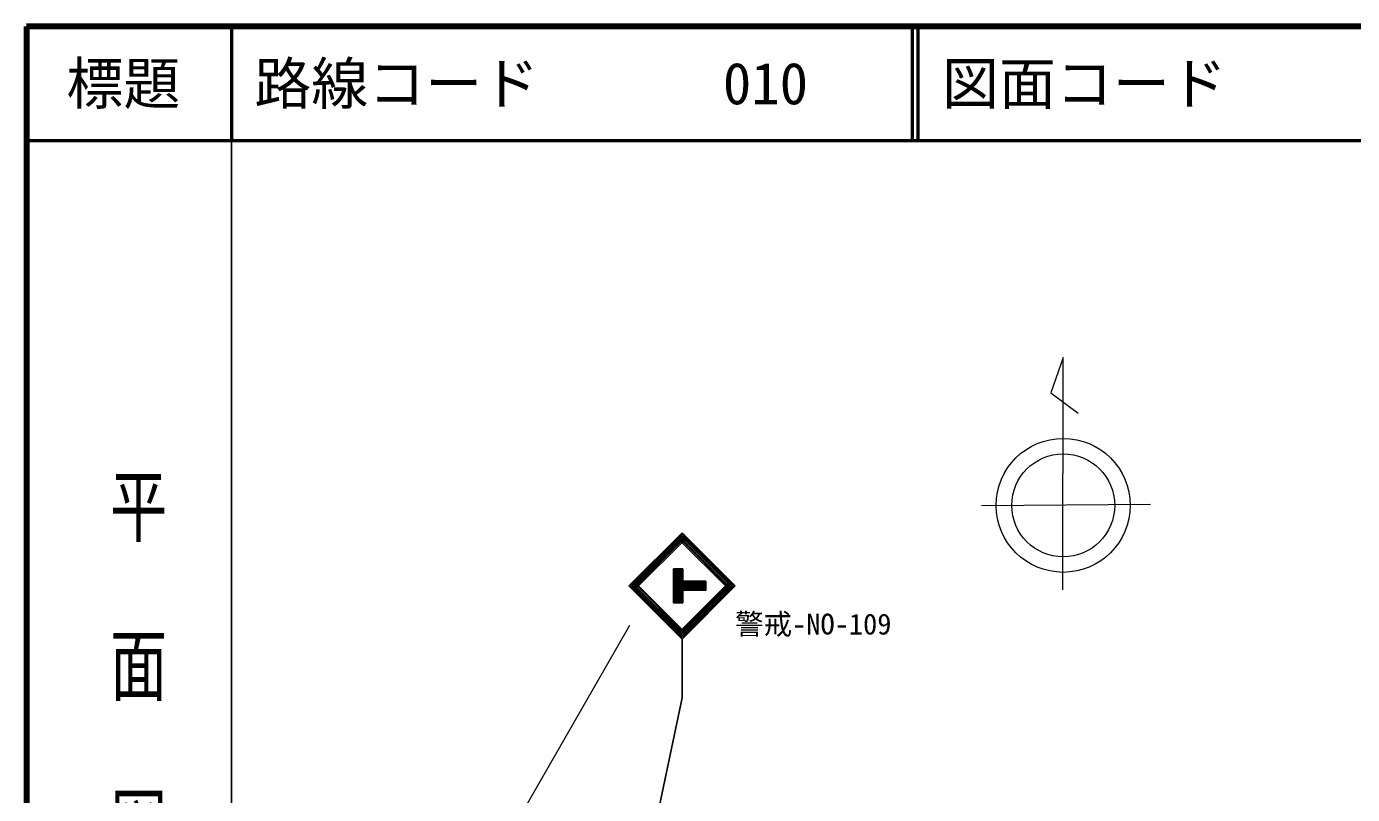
# Model space of a CAD drawing. Units: millimetres, scale not verified. Extents: x 40000 to 680000, y 20000 to 380000.
# Drawn here: x 40000 to 156423, y 312536 to 380000 of the extents above; entities that cross this region are included whole.
import ezdxf
from ezdxf.enums import TextEntityAlignment as Align

# ---------------------------------------------------------------- set-up
doc = ezdxf.new("R2010")
doc.units = ezdxf.units.MM
doc.header["$LTSCALE"] = 1000
doc.linetypes.add('CHAIN', pattern=[18.5, 12, -1.5, 3.5, -1.5])
for name, color, linetype, lineweight in [('M-BMK-SRVR', 3, 'Continuous', 13), ('M-STR-STRC', 7, 'Continuous', 25), ('M-TTL', 2, 'Continuous', 140), ('M-TTL-BAND', 7, 'Continuous', 25), ('M-TTL-LINE', 7, 'Continuous', 50), ('M-TTL-TXT', 7, 'CHAIN', 18)]:
    doc.layers.add(name, color=color, linetype=linetype, lineweight=lineweight)
doc.styles.add('@ＭＳ ゴシック', font='')
doc.styles.add('ＭＳ ゴシック', font='')
doc.styles.get('@ＭＳ ゴシック').set_extended_font_data('@MS Gothic')
doc.styles.get('ＭＳ ゴシック').set_extended_font_data('MS Gothic')

msp = doc.modelspace()

# ---------------------------------------------------------------- linework, layer by layer
at = {"layer": 'M-BMK-SRVR'}
for p, q in [((131008, 350924), (129946, 347807)), ((130995, 330522), (131008, 350924)), ((129946, 347807), (132326, 346047)), ((123846, 337924), (138689, 338031)), ((80308, 305329), (92979, 327407))]:
    msp.add_line(p, q, dxfattribs=at)
for radius in [5885, 4520]:
    msp.add_circle((131026, 337936), radius, dxfattribs=at)
at = {"layer": 'M-STR-STRC'}
for p, q in [((92891, 330859), (97558, 335526)), ((93032, 330859), (97558, 335384)), ((102225, 330859), (97558, 335526)), ((102083, 330859), (97558, 335384)), ((93174, 330859), (97558, 335243)), ((93315, 330859), (97558, 335101)), ((93386, 330788), (97629, 335031)), ((93457, 330717), (97699, 334960)), ((93527, 330647), (97770, 334889)), ((101588, 330647), (97346, 334889)), ((101659, 330717), (97416, 334960)), ((101730, 330788), (97487, 335031)), ((101942, 330859), (97558, 335243)), ((101801, 330859), (97558, 335101)), ((96815, 329373), (96818, 332373)), ((97618, 332372), (96818, 332373)), ((96915, 329373), (96918, 332373)), ((97015, 329373), (97018, 332373)), ((97115, 329372), (97118, 332372)), ((97215, 329372), (97218, 332372)), ((97315, 329372), (97318, 332372)), ((97415, 329372), (97418, 332372)), ((97515, 329372), (97518, 332372)), ((97615, 329372), (97618, 332372)), ((97558, 326192), (92891, 330859)), ((97558, 326333), (93032, 330859)), ((97558, 326475), (93174, 330859)), ((97558, 326616), (93315, 330859)), ((97629, 326687), (93386, 330930)), ((97699, 326758), (93457, 331000)), ((97770, 326828), (93527, 331071)), ((97346, 326828), (101588, 331071)), ((97416, 326758), (101659, 331000)), ((97487, 326687), (101730, 330930)), ((97558, 326616), (101801, 330859)), ((97558, 326475), (101942, 330859)), ((97558, 326333), (102083, 330859)), ((97558, 326192), (102225, 330859)), ((99638, 330970), (97616, 330972)), ((99637, 330870), (97616, 330872)), ((99637, 330770), (97616, 330772)), ((99637, 330670), (97616, 330672)), ((99638, 331270), (97617, 331272)), ((99638, 331170), (97617, 331172)), ((99638, 331070), (97617, 331072)), ((99637, 330470), (99638, 331270)), ((99637, 330570), (97616, 330572)), ((99637, 330470), (97616, 330472)), ((97615, 329372), (96815, 329373)), ((97558, 326192), (97558, 321025)), ((97558, 321025), (93267, 300682))]:
    msp.add_line(p, q, dxfattribs=at)
at = {"layer": 'M-TTL'}
for p, q in [((40000, 380000), (40000, 20000)), ((680000, 380000), (40000, 380000))]:
    msp.add_line(p, q, dxfattribs=at)
at = {"layer": 'M-TTL-BAND'}
msp.add_line((58000, 370000), (58000, 20000), dxfattribs=at)
at = {"layer": 'M-TTL-LINE'}
for p, q in [((58000, 380000), (58000, 370000)), ((117750, 380000), (117750, 370000)), ((118250, 380000), (118250, 370000)), ((40000, 370000), (680000, 370000))]:
    msp.add_line(p, q, dxfattribs=at)

# ---------------------------------------------------------------- texts
at = {"layer": 'M-STR-STRC', "style": 'ＭＳ ゴシック'}
msp.add_text('警戒-NO-109', height=1833, dxfattribs=at).set_placement((102217, 326039), align=Align.BOTTOM_LEFT)
at = {"layer": 'M-TTL-BAND', "style": '@ＭＳ ゴシック', "width": 1.4}
msp.add_text('平  面  図', height=3666, rotation=270, dxfattribs=at).set_placement((49777, 306475), align=Align.MIDDLE_RIGHT)
at = {"layer": 'M-TTL-TXT', "style": 'ＭＳ ゴシック'}
msp.add_text('標題', height=3666, dxfattribs=at).set_placement((48500, 375000), align=Align.MIDDLE_CENTER)
for s, p in [('路線コード', (60000, 375000)), ('010', (101142, 375000)), ('図面コード', (120380, 375000))]:
    msp.add_text(s, height=3666, dxfattribs=at).set_placement(p, align=Align.MIDDLE_LEFT)

doc.saveas('drawing.dxf')
